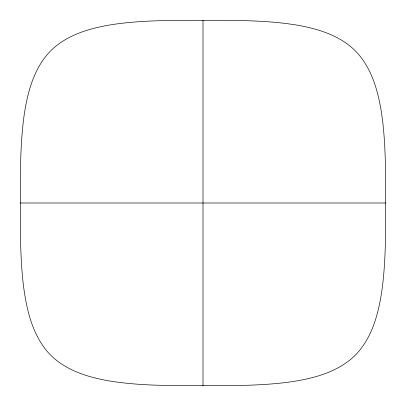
<?xml version="1.0" encoding="UTF-8"?>
<svg xmlns="http://www.w3.org/2000/svg" width="406" height="406" viewBox="0 0 406 406"><rect width="100%" height="100%" fill="white"/><g stroke="black" fill="none" stroke-linecap="round" stroke-linejoin="round"><path stroke-width="0.61" d="M20.3 203C20.371 173.798 20.102 144.45 24.106 115.456C27.522 92.294 33.865 67.939 50.75 50.75C67.939 33.865 92.294 27.522 115.456 24.106C146.972 19.777 178.879 20.412 210.612 20.3C239.489 20.412 268.554 20.391 297.121 25.142C319.755 29.065 343.512 36.667 358.899 54.714C374.55 73.577 379.828 98.465 382.767 122.196C385.822 149.012 385.654 176.052 385.7 203C385.629 232.202 385.898 261.55 381.894 290.544C378.478 313.706 372.135 338.061 355.25 355.25C338.061 372.135 313.706 378.478 290.544 381.894C259.028 386.223 227.121 385.588 195.387 385.7C166.511 385.588 137.446 385.609 108.879 380.858C86.245 376.935 62.488 369.333 47.101 351.286C31.45 332.423 26.172 307.535 23.233 283.804C20.178 256.988 20.346 229.948 20.3 203L385.7 203M203 20.3L203 385.7"/></g></svg>
